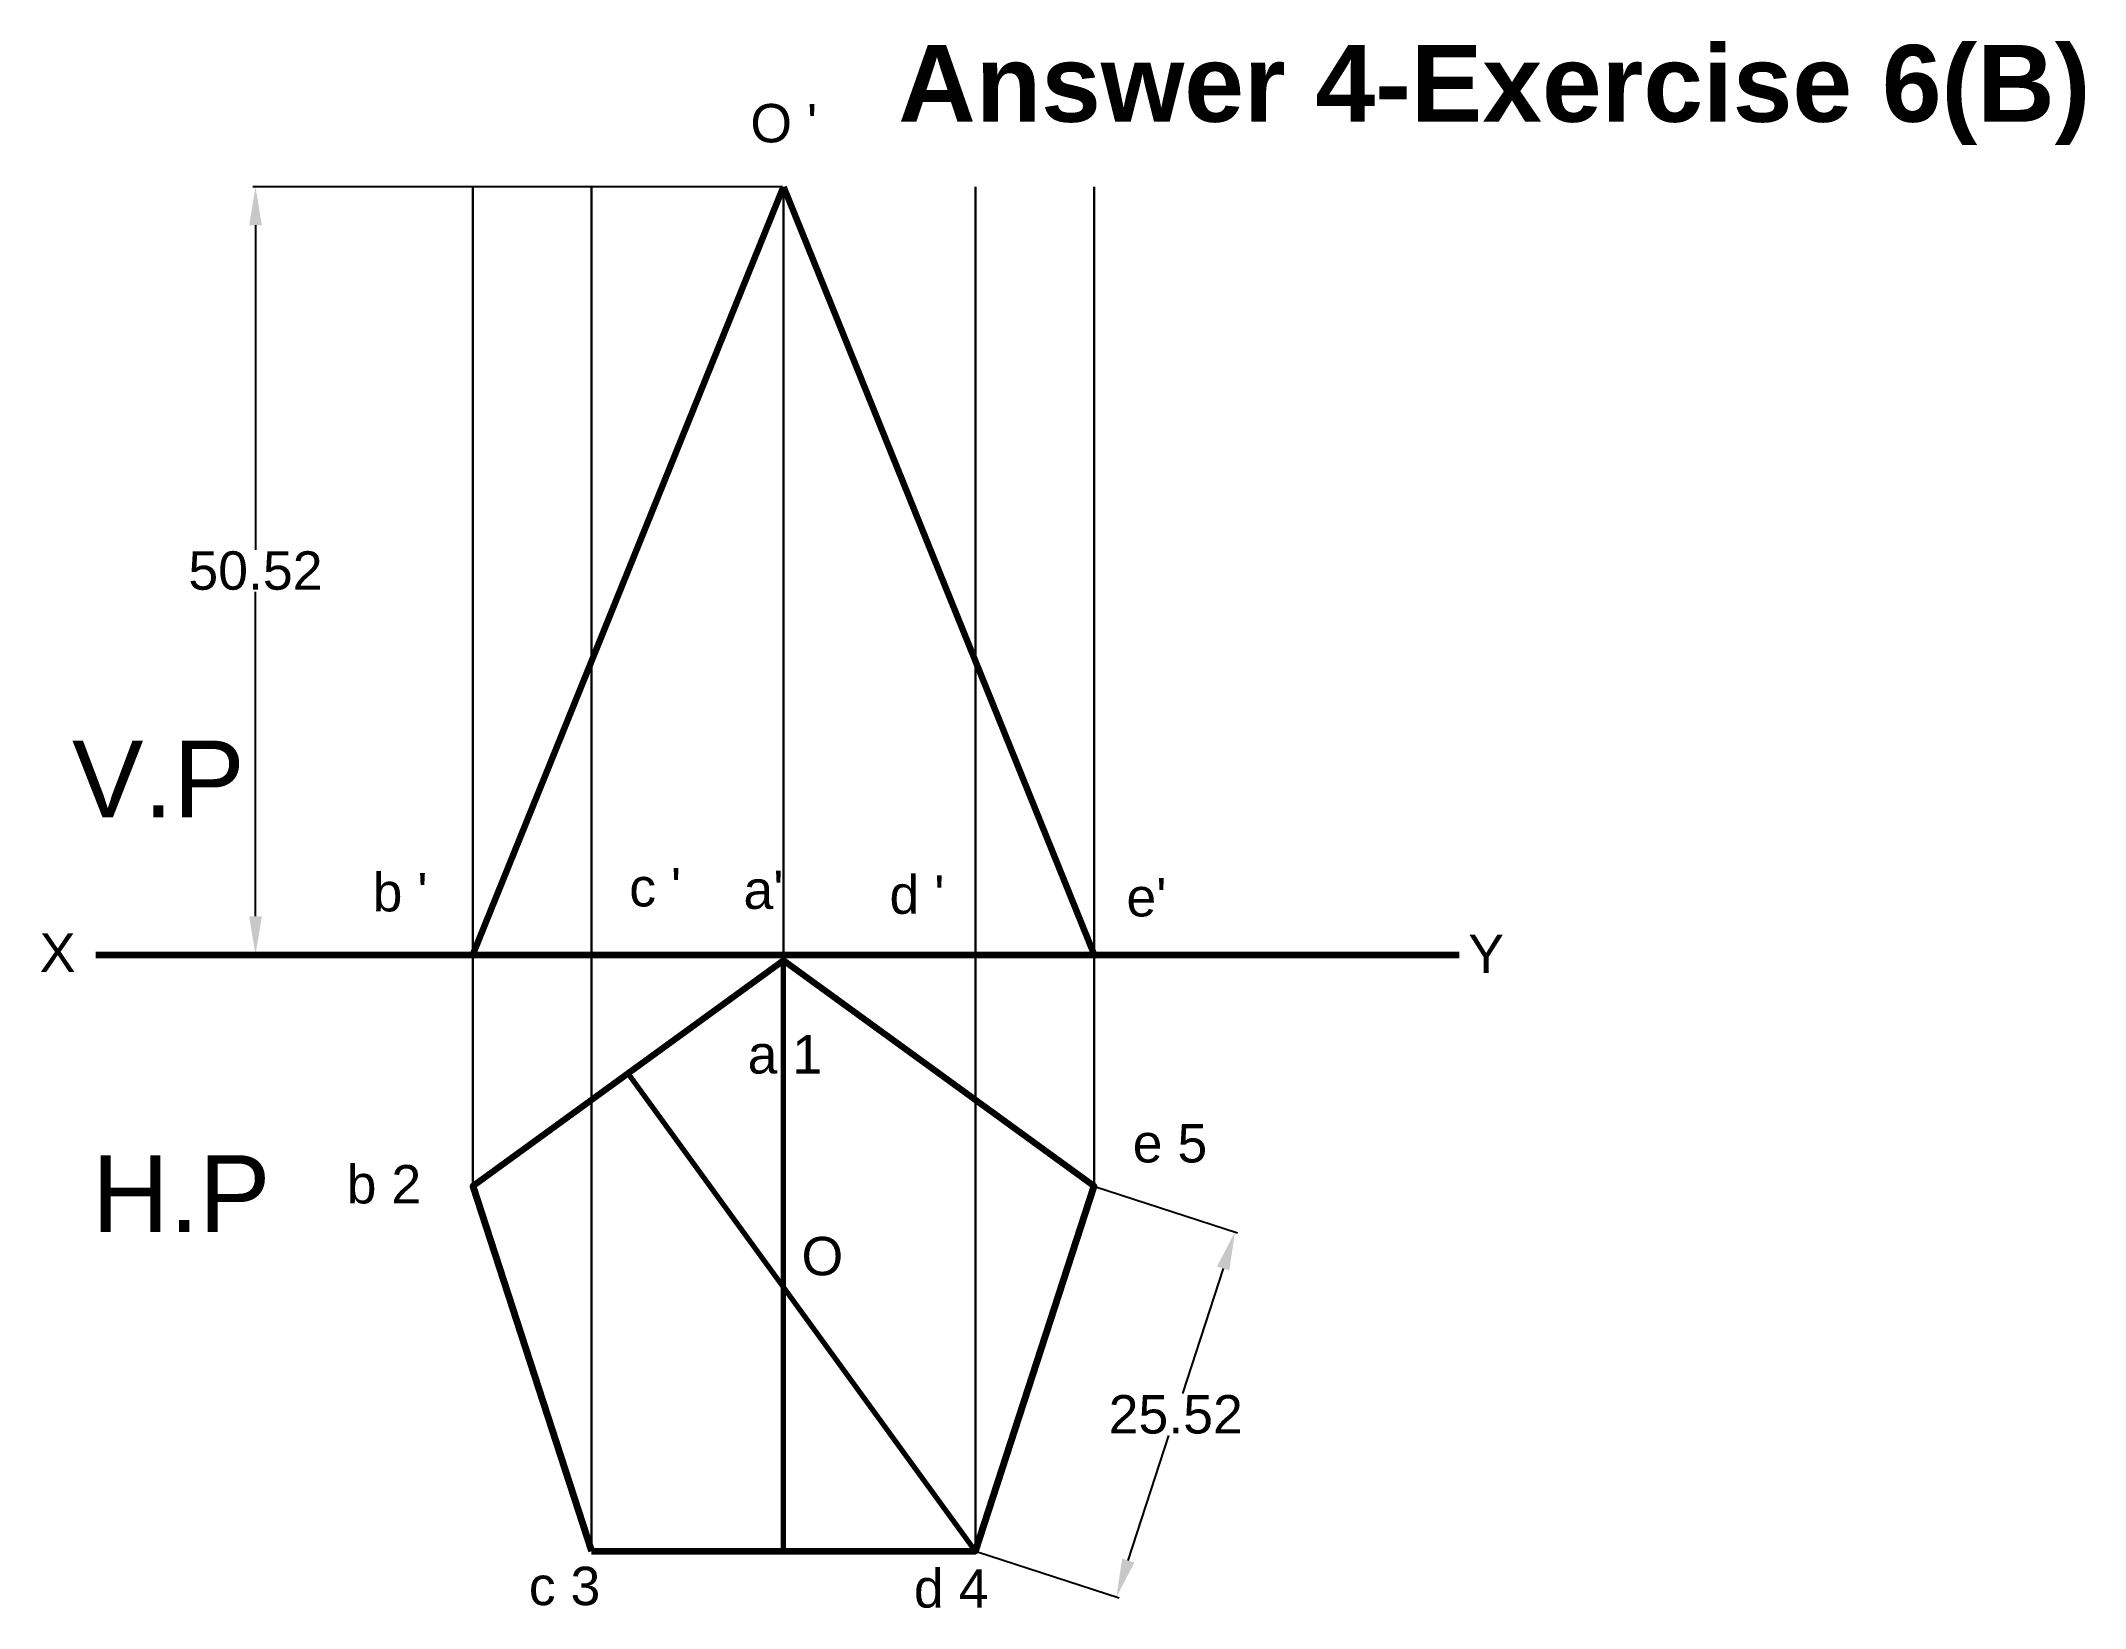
# Model space of a CAD drawing. Header units: millimetres. Extents: x 515 to 648, y 137 to 239.
import ezdxf

# ---------------------------------------------------------------- set-up
doc = ezdxf.new("R2010")
doc.units = ezdxf.units.MM
doc.layers.add('thick continuous', color=7, linetype='Continuous', lineweight=30)
doc.styles.get("Standard").update_dxf_attribs({"font": 'arial.ttf'})
doc.dimstyles.get("Standard").update_dxf_attribs({"dimtxt": 2.5, "dimasz": 2.5, "dimexe": 0.18, "dimexo": 0.0625, "dimgap": 0.09, "dimtad": 0, "dimtih": 1, "dimtoh": 1, "dimdec": 1, "dimzin": 0, "dimdsep": 46, "dimtxsty": 'Standard', "dimcen": 0.09, "dimadec": 0, "dimazin": 0, "dimtfac": 1, "dimtdec": 1, "dimtofl": 0, "dimtmove": 0, "dimatfit": 3, "dimfxl": 1, "dimtolj": 1, "dimtzin": 0, "dimarcsym": 0})

# ---------------------------------------------------------------- blocks, each defined once
blk = doc.blocks.new('*D0')
at = {"layer": 'Defpoints', "color": 0}
for p in [(529.15, 229.37), (563.54, 229.37), (563.54, 179.37)]:
    blk.add_point(p, dxfattribs=at)
at = {"layer": 'thick continuous', "color": 0, "lineweight": -2}
for p, q in [((563.48, 229.37), (528.97, 229.37)), ((529.15, 226.87), (529.15, 205.74)), ((529.15, 181.87), (529.15, 203)), ((563.48, 179.37), (528.97, 179.37))]:
    blk.add_line(p, q, dxfattribs=at)
at = {"layer": 'thick continuous', "color": 0}
for points in [[(529.57, 226.87), (528.74, 226.87), (529.15, 229.37)], [(528.74, 181.87), (529.57, 181.87), (529.15, 179.37)]]:
    blk.add_solid(points, dxfattribs=at)
at = {"layer": 'thick continuous', "color": 0, "lineweight": 0, "insert": (529.15, 204.37), "char_height": 2.5, "attachment_point": 5}
blk.add_mtext('\\A1;50.52', dxfattribs=at)
blk = doc.blocks.new('*D1')
at = {"layer": 'Defpoints', "color": 0}
for p in [(583.76, 164.29), (576.04, 140.52), (585.22, 137.54)]:
    blk.add_point(p, dxfattribs=at)
at = {"layer": 'thick continuous', "color": 0, "lineweight": -2}
for p, q in [((583.82, 164.28), (593.11, 161.26)), ((592.17, 158.93), (589.52, 150.79)), ((585.99, 139.91), (588.64, 148.06)), ((576.1, 140.5), (585.39, 137.48))]:
    blk.add_line(p, q, dxfattribs=at)
at = {"layer": 'thick continuous', "color": 0}
for points in [[(592.57, 158.81), (591.77, 159.06), (592.94, 161.31)], [(585.59, 140.04), (586.39, 139.78), (585.22, 137.54)]]:
    blk.add_solid(points, dxfattribs=at)
at = {"layer": 'thick continuous', "color": 0, "lineweight": 0, "insert": (589.08, 149.42), "char_height": 2.5, "attachment_point": 5}
blk.add_mtext('\\A1;25.52', dxfattribs=at)

msp = doc.modelspace()

# ---------------------------------------------------------------- linework, layer by layer
at = {"layer": 'thick continuous', "lineweight": 30}
for p, q in [((543.31, 164.29), (543.31, 229.37)), ((551.04, 140.52), (551.04, 229.37)), ((563.54, 178.99), (563.54, 229.37)), ((576.04, 140.52), (576.04, 229.37)), ((583.76, 164.29), (583.76, 229.37))]:
    msp.add_line(p, q, dxfattribs=at)
at = {"layer": 'thick continuous', "lineweight": 100}
for p, q in [((543.31, 179.37), (563.54, 229.37)), ((563.54, 229.37), (583.76, 179.37)), ((518.75, 179.37), (607.54, 179.37))]:
    msp.add_line(p, q, dxfattribs=at)
at = {"layer": 'thick continuous'}
for p, q in [((583.76, 179.37), (543.31, 179.37)), ((543.31, 164.29), (553.43, 171.64)), ((551.04, 140.52), (563.54, 140.52))]:
    msp.add_line(p, q, dxfattribs=at)
at = {"layer": 'thick continuous', "lineweight": 70}
for p, q in [((563.54, 140.52), (563.54, 178.99)), ((553.43, 171.64), (576.04, 140.52))]:
    msp.add_line(p, q, dxfattribs=at)
at = {"layer": 'thick continuous', "lineweight": 100}
msp.add_lwpolyline([(551.04, 140.52), (576.04, 140.52), (583.76, 164.29), (563.54, 178.99), (543.31, 164.29)], close=True, dxfattribs=at)

# ---------------------------------------------------------------- texts
at = {"layer": 'thick continuous', "attachment_point": 1}
for s, width, gutter_width, insert, char_height in [('{\\fArial|b1|i0|c0|p34;Answer 4-Exercise 6(B)}', 89.1627, 89.16, (571.01, 238.61), 5), ("O '", 6.4278, 12.5, (561.38, 234.77), 2.5), ('V.P', 41.1178, 12.5, (517.2, 193.31), 5), ("b ' ", 6.4278, 12.5, (536.78, 184.69), 2.5), ("c '", 6.4278, 12.5, (553.49, 185.01), 2.5), ("a'", 6.4278, 12.5, (560.93, 184.85), 2.5), ("d '", 6.4278, 12.5, (570.44, 184.53), 2.5), ("e'", 6.4278, 12.5, (585.87, 184.36), 2.5), ('X', 9.836, 12.5, (515.1, 180.75), 2.5), ('Y', 9.836, 12.5, (608.13, 180.67), 2.5), ('a 1', 6.4278, 12.5, (561.2, 174.13), 2.5), ('e 5', 6.4278, 12.5, (586.28, 168.34), 2.5), ('H.P', 41.1178, 12.5, (518.49, 166.31), 5), ('b 2', 6.4278, 12.5, (535.09, 165.67), 2.5), (' O', 6.4278, 12.5, (563.74, 160.99), 2.5), ('c 3', 6.4278, 12.5, (546.95, 139.51), 2.5), ('d 4', 6.4278, 12.5, (572.03, 139.35), 2.5)]:
    msp.add_mtext_dynamic_manual_height_columns(s, width=width, gutter_width=gutter_width, heights=[0], dxfattribs=dict(at, insert=insert, char_height=char_height))

# ---------------------------------------------------------------- dimensions: what is measured, and where the dimension line sits
at = {"layer": 'thick continuous', "lineweight": 0}
dim = msp.add_linear_dim(base=(529.15, 229.37), p1=(563.54, 179.37), p2=(563.54, 229.37), angle=90, text='50.52', dimstyle='Standard', dxfattribs=at)
dim.commit()
dim.dimension.update_dxf_attribs({"geometry": '*D0', "text_midpoint": (529.15, 204.37)})
dim = msp.add_aligned_dim(p1=(583.76, 164.29), p2=(576.04, 140.52), distance=9.65, text='25.52', dimstyle='Standard', dxfattribs=at)
dim.commit()
dim.dimension.update_dxf_attribs({"geometry": '*D1', "text_midpoint": (589.08, 149.42)})

doc.saveas('drawing.dxf')
